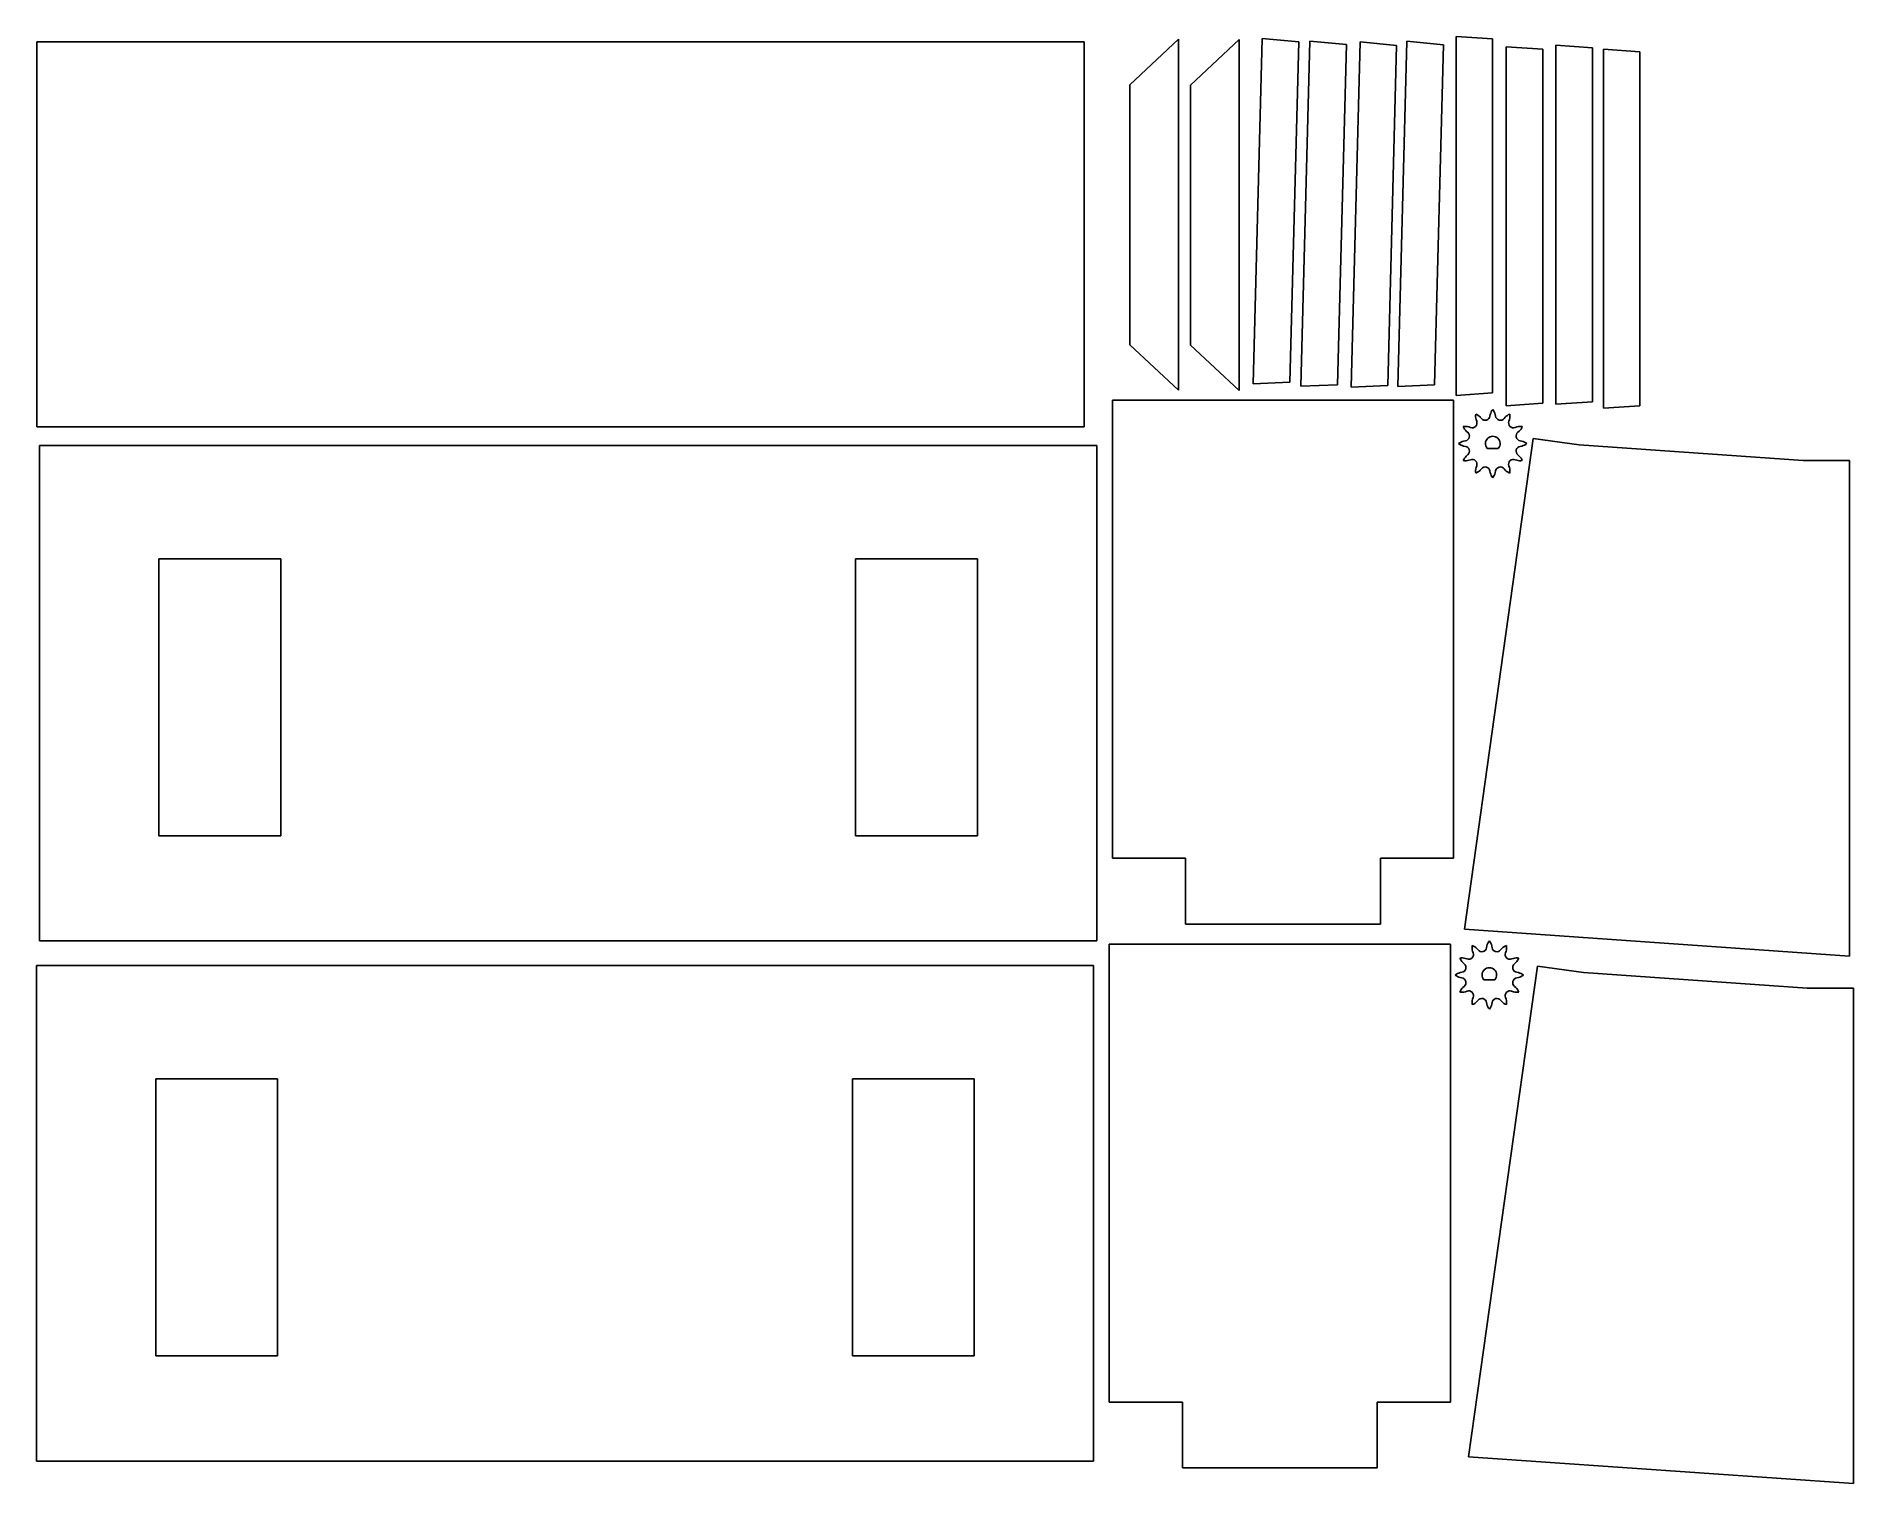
# Model space of a CAD drawing. Header units: millimetres. Extents: x 9 to 755, y 237 to 831.
import ezdxf

# ---------------------------------------------------------------- set-up
doc = ezdxf.new("R2010")
doc.units = ezdxf.units.MM

msp = doc.modelspace()

# ---------------------------------------------------------------- linework, layer by layer
at = {"color": 7, "linetype": 'Continuous', "lineweight": 25}
for p, q in [((439.56, 828.83), (9.56, 828.83)), ((9.56, 828.83), (9.56, 670.82)), ((439.56, 670.82), (439.56, 828.83)), ((478.25, 829.91), (458.25, 811.21)), ((478.25, 685.85), (478.25, 829.91)), ((503.12, 829.78), (483.12, 811.08)), ((503.12, 685.72), (503.12, 829.78)), ((512.62, 830.25), (508.9, 688.54)), ((527.59, 828.82), (512.62, 830.25)), ((523.92, 689.21), (527.59, 828.82)), ((532.2, 829.19), (528.48, 687.48)), ((547.17, 827.76), (532.2, 829.19)), ((552.83, 828.82), (549.11, 687.11)), ((567.8, 827.39), (552.83, 828.82)), ((572.04, 829.09), (568.32, 687.38)), ((587.01, 827.66), (572.04, 829.09)), ((592.17, 831.12), (592.17, 683.76)), ((607.17, 830.07), (592.17, 831.12)), ((607.17, 684.81), (607.17, 830.07)), ((543.5, 688.15), (547.17, 827.76)), ((564.13, 687.78), (567.8, 827.39)), ((583.34, 688.05), (587.01, 827.66)), ((612.74, 826.85), (612.74, 679.49)), ((627.74, 825.8), (612.74, 826.85)), ((627.74, 680.54), (627.74, 825.8)), ((633.13, 827.45), (633.13, 680.1)), ((648.13, 826.4), (633.13, 827.45)), ((648.13, 681.14), (648.13, 826.4)), ((652.65, 825.8), (652.65, 678.44)), ((667.65, 824.75), (652.65, 825.8)), ((667.65, 679.49), (667.65, 824.75)), ((458.25, 811.21), (458.25, 704.54)), ((483.12, 811.08), (483.12, 704.41)), ((458.25, 704.54), (478.25, 685.85)), ((483.12, 704.41), (503.12, 685.72)), ((508.9, 688.54), (523.92, 689.21)), ((528.48, 687.48), (543.5, 688.15)), ((549.11, 687.11), (564.13, 687.78)), ((568.32, 687.38), (583.34, 688.05)), ((451.17, 681.76), (451.17, 493.76)), ((591.17, 681.76), (451.17, 681.76)), ((591.17, 493.76), (591.17, 681.76)), ((592.17, 683.76), (607.17, 684.81)), ((612.74, 679.49), (627.74, 680.54)), ((633.13, 680.1), (648.13, 681.14)), ((652.65, 678.44), (667.65, 679.49)), ((600.4, 673.81), (600.65, 673.13)), ((602.15, 674.82), (602.62, 674.27)), ((606.25, 675.92), (606.12, 675.21)), ((608.27, 675.92), (608.39, 675.21)), ((612.36, 674.82), (611.89, 674.27)), ((614.11, 673.81), (613.86, 673.13)), ((9.56, 670.82), (439.56, 670.82)), ((595.3, 664.97), (596.01, 665.1)), ((623.89, 666.04), (595.59, 464.69)), ((596.4, 669.07), (596.95, 668.6)), ((597.41, 670.82), (598.09, 670.57)), ((617.11, 670.82), (616.43, 670.57)), ((618.12, 669.07), (617.56, 668.6)), ((619.21, 664.97), (618.5, 665.1)), ((642.75, 663.39), (623.89, 666.04)), ((10.75, 663.18), (10.75, 459.85)), ((444.75, 663.18), (10.75, 663.18)), ((444.75, 459.85), (444.75, 663.18)), ((595.3, 662.95), (596.01, 662.83)), ((596.4, 658.86), (596.95, 659.32)), ((597.41, 657.11), (598.09, 657.36)), ((605.01, 661.98), (609.51, 661.98)), ((617.11, 657.11), (616.43, 657.36)), ((618.12, 658.86), (617.56, 659.32)), ((619.21, 662.95), (618.5, 662.83)), ((734.62, 656.97), (642.75, 663.39)), ((753.67, 656.97), (734.62, 656.97)), ((753.67, 453.63), (753.67, 656.97)), ((600.4, 654.11), (600.65, 654.79)), ((602.15, 653.1), (602.62, 653.66)), ((606.25, 652), (606.12, 652.72)), ((608.27, 652), (608.39, 652.72)), ((612.36, 653.1), (611.89, 653.66)), ((614.11, 654.11), (613.86, 654.79)), ((109.76, 616.67), (59.76, 616.67)), ((59.76, 616.67), (59.76, 503.02)), ((109.76, 503.02), (109.76, 616.67)), ((395.73, 616.67), (345.73, 616.67)), ((345.73, 616.67), (345.73, 503.02)), ((395.73, 503.02), (395.73, 616.67)), ((59.76, 503.02), (109.76, 503.02)), ((345.73, 503.02), (395.73, 503.02)), ((451.17, 493.76), (481.17, 493.76)), ((481.17, 493.76), (481.17, 466.76)), ((561.17, 493.76), (591.17, 493.76)), ((561.17, 466.76), (561.17, 493.76)), ((481.17, 466.76), (561.17, 466.76)), ((595.59, 464.69), (753.67, 453.63)), ((10.75, 459.85), (444.75, 459.85)), ((449.86, 458.51), (449.86, 270.51)), ((589.86, 458.51), (449.86, 458.51)), ((589.86, 270.51), (589.86, 458.51)), ((598.99, 455.66), (599.24, 454.98)), ((600.74, 456.67), (601.21, 456.12)), ((604.83, 457.77), (604.71, 457.05)), ((606.86, 457.77), (606.98, 457.05)), ((610.95, 456.67), (610.48, 456.12)), ((612.7, 455.66), (612.45, 454.98)), ((9.42, 449.68), (9.42, 246.34)), ((443.42, 449.68), (9.42, 449.68)), ((443.42, 246.34), (443.42, 449.68)), ((594.98, 450.91), (595.54, 450.45)), ((596, 452.66), (596.68, 452.42)), ((625.61, 449.47), (597.31, 248.12)), ((615.7, 452.66), (615.01, 452.42)), ((616.71, 450.91), (616.15, 450.45)), ((644.47, 446.82), (625.61, 449.47)), ((593.89, 446.82), (594.6, 446.95)), ((593.89, 444.8), (594.6, 444.67)), ((594.98, 440.71), (595.54, 441.17)), ((603.6, 443.83), (608.1, 443.83)), ((616.71, 440.71), (616.15, 441.17)), ((617.8, 446.82), (617.09, 446.95)), ((617.8, 444.8), (617.09, 444.67)), ((736.34, 440.4), (644.47, 446.82)), ((755.39, 440.4), (736.34, 440.4)), ((755.39, 237.06), (755.39, 440.4)), ((596, 438.96), (596.68, 439.21)), ((598.99, 435.96), (599.24, 436.64)), ((600.74, 434.95), (601.21, 435.51)), ((604.83, 433.85), (604.71, 434.57)), ((606.86, 433.85), (606.98, 434.57)), ((610.95, 434.95), (610.48, 435.51)), ((612.7, 435.96), (612.45, 436.64)), ((615.7, 438.96), (615.01, 439.21)), ((108.43, 403.17), (58.43, 403.17)), ((58.43, 403.17), (58.43, 289.51)), ((108.43, 289.51), (108.43, 403.17)), ((394.4, 403.17), (344.4, 403.17)), ((344.4, 403.17), (344.4, 289.51)), ((394.4, 289.51), (394.4, 403.17)), ((58.43, 289.51), (108.43, 289.51)), ((344.4, 289.51), (394.4, 289.51)), ((449.86, 270.51), (479.86, 270.51)), ((479.86, 270.51), (479.86, 243.51)), ((559.86, 270.51), (589.86, 270.51)), ((559.86, 243.51), (559.86, 270.51)), ((9.42, 246.34), (443.42, 246.34)), ((597.31, 248.12), (755.39, 237.06)), ((479.86, 243.51), (559.86, 243.51))]:
    msp.add_line(p, q, dxfattribs=at)
for centre, radius, start, end in [((598.77, 672.45), 2, 250, 20), ((605.62, 675.29), 5.43, 171.55839, 195.80245), ((598.26, 671.04), 5.43, 44.19755, 68.44161), ((604.15, 675.55), 2, 220, 350), ((611.51, 674.59), 5.43, 141.55839, 165.80245), ((603.01, 674.59), 5.43, 14.19755, 38.44161), ((610.36, 675.55), 2, 190, 320), ((616.25, 671.04), 5.43, 111.55839, 135.80245), ((615.74, 672.45), 2, 160, 290), ((608.89, 675.29), 5.43, 344.19755, 8.44161), ((596.63, 659.71), 5.43, 104.19755, 128.44161), ((596.63, 668.21), 5.43, 231.55839, 255.80245), ((595.93, 665.59), 5.43, 74.19755, 98.44161), ((600.18, 672.96), 5.43, 201.55839, 225.80245), ((595.67, 667.07), 2, 280, 50), ((607.26, 663.96), 3, 318.59038, 221.40962), ((618.85, 667.07), 2, 130, 260), ((618.58, 665.59), 5.43, 81.55839, 105.80245), ((614.33, 672.96), 5.43, 314.19755, 338.44161), ((617.88, 659.71), 5.43, 51.55839, 75.80245), ((617.88, 668.21), 5.43, 284.19755, 308.44161), ((600.18, 654.97), 5.43, 134.19755, 158.44161), ((595.93, 662.33), 5.43, 261.55839, 285.80245), ((595.67, 660.86), 2, 310, 80), ((598.77, 655.48), 2, 340, 110), ((615.74, 655.48), 2, 70, 200), ((618.85, 660.86), 2, 100, 230), ((618.58, 662.33), 5.43, 254.19755, 278.44161), ((614.33, 654.97), 5.43, 21.55839, 45.80245), ((605.62, 652.63), 5.43, 164.19755, 188.44161), ((598.26, 656.88), 5.43, 291.55839, 315.80245), ((604.15, 652.37), 2, 10, 140), ((611.51, 653.33), 5.43, 194.19755, 218.44161), ((603.01, 653.33), 5.43, 321.55839, 345.80245), ((610.36, 652.37), 2, 40, 170), ((616.25, 656.88), 5.43, 224.19755, 248.44161), ((608.89, 652.63), 5.43, 351.55839, 15.80245), ((604.21, 457.14), 5.43, 171.55839, 195.80245), ((596.85, 452.89), 5.43, 44.19755, 68.44161), ((602.74, 457.4), 2, 220, 350), ((610.1, 456.44), 5.43, 141.55839, 165.80245), ((601.6, 456.44), 5.43, 14.19755, 38.44161), ((608.95, 457.4), 2, 190, 320), ((614.84, 452.89), 5.43, 111.55839, 135.80245), ((607.48, 457.14), 5.43, 344.19755, 8.44161), ((594.52, 447.44), 5.43, 74.19755, 98.44161), ((598.77, 454.8), 5.43, 201.55839, 225.80245), ((594.25, 448.92), 2, 280, 50), ((597.36, 454.3), 2, 250, 20), ((605.85, 445.81), 3, 318.59038, 221.40962), ((614.33, 454.3), 2, 160, 290), ((617.44, 448.92), 2, 130, 260), ((617.17, 447.44), 5.43, 81.55839, 105.80245), ((612.92, 454.8), 5.43, 314.19755, 338.44161), ((595.22, 441.56), 5.43, 104.19755, 128.44161), ((595.22, 450.06), 5.43, 231.55839, 255.80245), ((598.77, 436.82), 5.43, 134.19755, 158.44161), ((594.25, 442.71), 2, 310, 80), ((617.44, 442.71), 2, 100, 230), ((612.92, 436.82), 5.43, 21.55839, 45.80245), ((616.47, 441.56), 5.43, 51.55839, 75.80245), ((616.47, 450.06), 5.43, 284.19755, 308.44161), ((594.52, 444.18), 5.43, 261.55839, 285.80245), ((597.36, 437.33), 2, 340, 110), ((604.21, 434.48), 5.43, 164.19755, 188.44161), ((596.85, 438.73), 5.43, 291.55839, 315.80245), ((602.74, 434.22), 2, 10, 140), ((610.1, 435.18), 5.43, 194.19755, 218.44161), ((601.6, 435.18), 5.43, 321.55839, 345.80245), ((608.95, 434.22), 2, 40, 170), ((614.84, 438.73), 5.43, 224.19755, 248.44161), ((614.33, 437.33), 2, 70, 200), ((607.48, 434.48), 5.43, 351.55839, 15.80245), ((617.17, 444.18), 5.43, 254.19755, 278.44161)]:
    msp.add_arc(centre, radius, start, end, dxfattribs=at)

doc.saveas('drawing.dxf')
